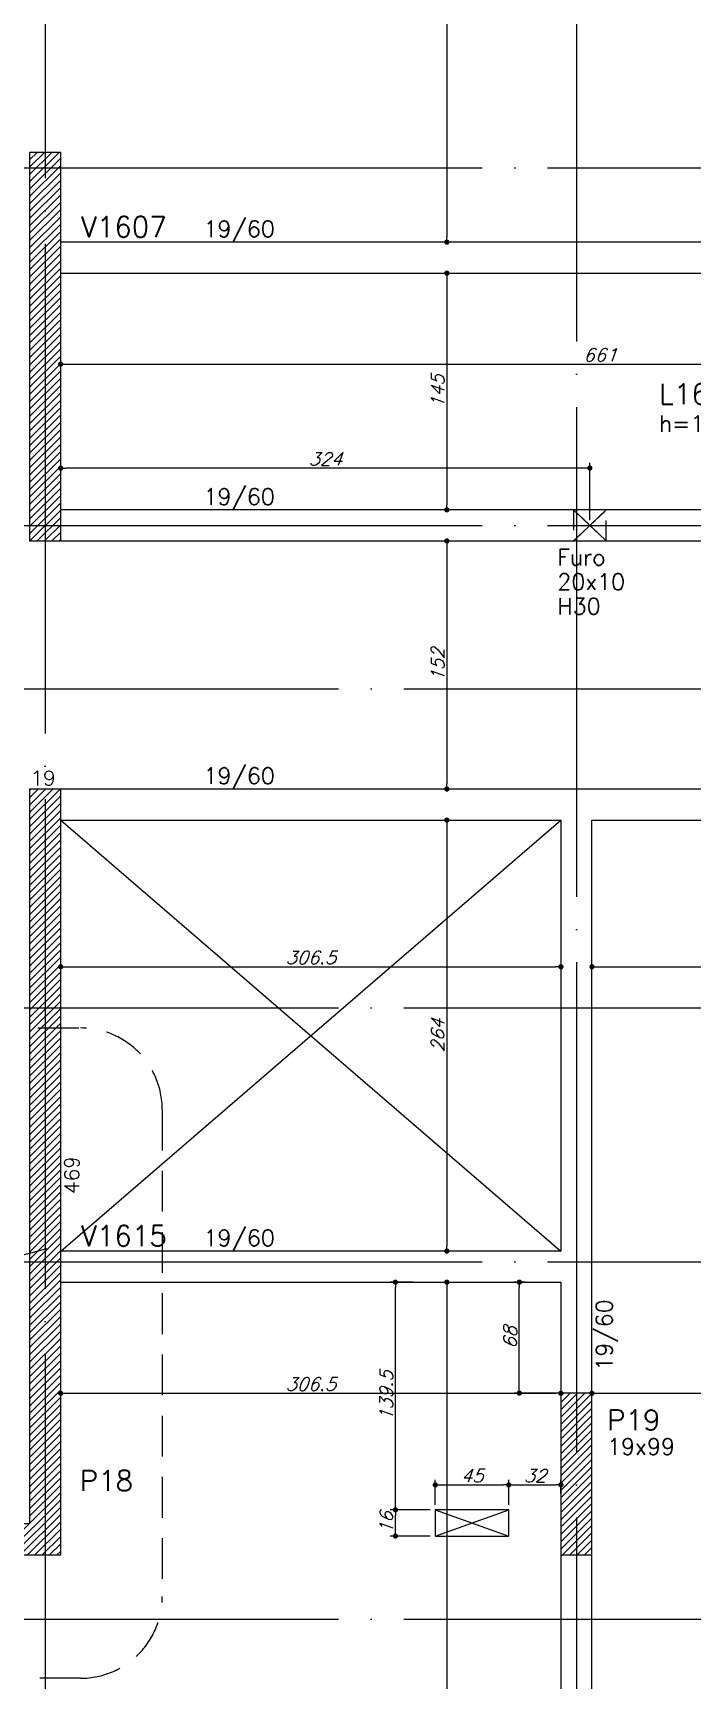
# Model space of a CAD drawing. Header units: millimetres. Extents: x -2368 to 4502, y -2283 to 2217.
# Drawn here: x 598 to 1002, y -52 to 957 of the extents above; entities that cross this region are included whole.
import ezdxf
from ezdxf.enums import TextEntityAlignment as Align

# ---------------------------------------------------------------- set-up
doc = ezdxf.new("R2010")
doc.units = ezdxf.units.MM
doc.header["$LTSCALE"] = 50
for name, pattern in [('DASHED', [0.75, 0.5, -0.25]), ('EIXO', [6.8, 6, -0.4, 0, -0.4]), ('HIDDEN', [0.375, 0.25, -0.125])]:
    doc.linetypes.add(name, pattern=pattern)
for name, color, linetype in [('F-AUX', 2, 'Continuous'), ('F-AUX-RED', 1, 'Continuous'), ('F-COTAS', 106, 'Continuous'), ('F-COTAS-FUROS', 50, 'Continuous'), ('F-COTAS-FUROS VIGA', 50, 'Continuous'), ('F-EIXO', 12, 'EIXO'), ('F-FURO-PAREDE', 2, 'HIDDEN'), ('F-FURO-PAREDE-TEXTOS', 2, 'Continuous'), ('F-LAJES-DIM', 2, 'Continuous'), ('F-LAJES-NOME', 4, 'Continuous'), ('F-PILARES-DIM', 172, 'Continuous'), ('F-PILARES-HACH', 174, 'Continuous'), ('F-PILARES-NOME', 170, 'Continuous'), ('F-PILARES-S', 170, 'Continuous'), ('F-TEXTO', 6, 'Continuous'), ('F-VIGAS', 3, 'Continuous'), ('F-VIGAS-DIM', 2, 'Continuous'), ('F-VIGAS-NOME', 4, 'Continuous'), ('F-VÃO', 1, 'Continuous')]:
    doc.layers.add(name, color=color, linetype=linetype)
doc.styles.add('CP-TEXT-INCL', font='romans.shx', dxfattribs={"oblique": 20})
doc.styles.add('MCP', font='romans.shx')
doc.styles.add('ROMANS', font='romans.shx')
doc.dimstyles.new('CP-COTAS-50', dxfattribs={"dimscale": 0.64, "dimtxt": 12.5, "dimasz": 5, "dimexe": 5, "dimexo": 5, "dimgap": 2.5, "dimtad": 1, "dimdec": 1, "dimdsep": 46, "dimtxsty": 'CP-TEXT-INCL', "dimblk1": 'DOT', "dimblk2": 'DOT', "dimsah": 1, "dimcen": 9, "dimclrd": 256, "dimclre": 256, "dimclrt": 256, "dimadec": 0, "dimazin": 0, "dimtfac": 1, "dimtdec": 1, "dimtmove": 2, "dimatfit": 3, "dimldrblk": 'DOT', "dimfxl": 0, "dimtolj": 1, "dimarcsym": 0})

# ---------------------------------------------------------------- blocks, each defined once
blk = doc.blocks.new('*U12')
at = {"layer": 'F-EIXO'}
blk.add_line((0, 0), (4857.5, 0), dxfattribs=at)
at = {"layer": 'F-TEXTO', "style": 'ROMANS'}
blk.add_attdef('EIXO', text='', height=17.5, dxfattribs=at).set_placement((-28.2, 0), align=Align.MIDDLE_CENTER)
blk = doc.blocks.new('*U13')
at = {"layer": 'F-EIXO'}
blk.add_line((0, 0), (4945.5, 0), dxfattribs=at)
at = {"layer": 'F-TEXTO', "style": 'ROMANS'}
blk.add_attdef('EIXO', text='', height=17.5, dxfattribs=at).set_placement((-28.2, 0), align=Align.MIDDLE_CENTER)
blk = doc.blocks.new('*U21')
at = {"layer": 'F-EIXO'}
blk.add_line((0, 0), (0, -2828.6), dxfattribs=at)
at = {"layer": 'F-TEXTO', "style": 'ROMANS'}
blk.add_attdef('EIXO', text='', height=17.5, rotation=360, dxfattribs=at).set_placement((0, 28.2), align=Align.MIDDLE_CENTER)
blk = doc.blocks.new('*U20')
at = {"layer": 'F-EIXO'}
blk.add_line((0, 0), (0, -2728.6), dxfattribs=at)
at = {"layer": 'F-TEXTO', "style": 'ROMANS'}
blk.add_attdef('EIXO', text='', height=17.5, rotation=360, dxfattribs=at).set_placement((0, 28.2), align=Align.MIDDLE_CENTER)
blk = doc.blocks.new('_DOT')
at = {"color": 0, "linetype": 'ByBlock'}
blk.add_line((-0.5, 0), (-1, 0), dxfattribs=at)
at = {"color": 0, "linetype": 'ByBlock', "const_width": 0.5}
blk.add_lwpolyline([(-0.25, 0, 1), (0.25, 0, 1)], format="xyb", close=True, dxfattribs=at)
blk = doc.blocks.new('*D36')
at = {"layer": 'DEFPOINTS', "color": 0, "transparency": 16777216}
for p in [(615, 123.4), (921.5, 123.4), (921.5, 123.4)]:
    blk.add_point(p, dxfattribs=at)
at = {"layer": 'F-COTAS', "lineweight": -2, "transparency": 16777216}
blk.add_line((618.2, 123.4), (918.3, 123.4), dxfattribs=at)
at = {"layer": 'F-COTAS', "lineweight": -2, "transparency": 16777216, "xscale": 3.2, "yscale": 3.2, "zscale": 3.2, "rotation": 180}
blk.add_blockref('_DOT', (615, 123.4), dxfattribs=at)
at = {"layer": 'F-COTAS', "lineweight": -2, "transparency": 16777216, "xscale": 3.2, "yscale": 3.2, "zscale": 3.2}
blk.add_blockref('_DOT', (921.5, 123.4), dxfattribs=at)
at = {"layer": 'F-COTAS', "transparency": 16777216, "insert": (768.2, 129), "char_height": 8, "attachment_point": 5, "style": 'CP-TEXT-INCL'}
blk.add_mtext('\\A1;306.5', dxfattribs=at)
blk = doc.blocks.new('*D37')
at = {"layer": 'DEFPOINTS', "color": 0, "transparency": 16777216}
for p in [(940.5, 123.4), (1276, 123.4), (1276, 123.4)]:
    blk.add_point(p, dxfattribs=at)
at = {"layer": 'F-COTAS', "lineweight": -2, "transparency": 16777216}
blk.add_line((943.7, 123.4), (1272.8, 123.4), dxfattribs=at)
at = {"layer": 'F-COTAS', "lineweight": -2, "transparency": 16777216, "xscale": 3.2, "yscale": 3.2, "zscale": 3.2, "rotation": 180}
blk.add_blockref('_DOT', (940.5, 123.4), dxfattribs=at)
at = {"layer": 'F-COTAS', "lineweight": -2, "transparency": 16777216, "xscale": 3.2, "yscale": 3.2, "zscale": 3.2}
blk.add_blockref('_DOT', (1276, 123.4), dxfattribs=at)
at = {"layer": 'F-COTAS', "transparency": 16777216, "insert": (1108.2, 129), "char_height": 8, "attachment_point": 5, "style": 'CP-TEXT-INCL'}
blk.add_mtext('\\A1;335.5', dxfattribs=at)
blk = doc.blocks.new('*D49')
at = {"layer": 'DEFPOINTS', "color": 0, "transparency": 16777216}
for p in [(615, 384.7), (921.5, 384.7), (921.5, 384.7)]:
    blk.add_point(p, dxfattribs=at)
at = {"layer": 'F-COTAS', "lineweight": -2, "transparency": 16777216}
blk.add_line((618.2, 384.7), (918.3, 384.7), dxfattribs=at)
at = {"layer": 'F-COTAS', "lineweight": -2, "transparency": 16777216, "xscale": 3.2, "yscale": 3.2, "zscale": 3.2, "rotation": 180}
blk.add_blockref('_DOT', (615, 384.7), dxfattribs=at)
at = {"layer": 'F-COTAS', "lineweight": -2, "transparency": 16777216, "xscale": 3.2, "yscale": 3.2, "zscale": 3.2}
blk.add_blockref('_DOT', (921.5, 384.7), dxfattribs=at)
at = {"layer": 'F-COTAS', "transparency": 16777216, "insert": (768.2, 390.3), "char_height": 8, "attachment_point": 5, "style": 'CP-TEXT-INCL'}
blk.add_mtext('\\A1;306.5', dxfattribs=at)
blk = doc.blocks.new('*D50')
at = {"layer": 'DEFPOINTS', "color": 0, "transparency": 16777216}
for p in [(940.5, 384.7), (1276, 384.7), (1276, 384.7)]:
    blk.add_point(p, dxfattribs=at)
at = {"layer": 'F-COTAS', "lineweight": -2, "transparency": 16777216}
blk.add_line((943.7, 384.7), (1272.8, 384.7), dxfattribs=at)
at = {"layer": 'F-COTAS', "lineweight": -2, "transparency": 16777216, "xscale": 3.2, "yscale": 3.2, "zscale": 3.2, "rotation": 180}
blk.add_blockref('_DOT', (940.5, 384.7), dxfattribs=at)
at = {"layer": 'F-COTAS', "lineweight": -2, "transparency": 16777216, "xscale": 3.2, "yscale": 3.2, "zscale": 3.2}
blk.add_blockref('_DOT', (1276, 384.7), dxfattribs=at)
at = {"layer": 'F-COTAS', "transparency": 16777216, "insert": (1108.2, 390.3), "char_height": 8, "attachment_point": 5, "style": 'CP-TEXT-INCL'}
blk.add_mtext('\\A1;335.5', dxfattribs=at)
blk = doc.blocks.new('*D59')
at = {"layer": 'DEFPOINTS', "color": 0, "transparency": 16777216}
for p in [(615, 753.8), (1276, 753.8), (1276, 753.8)]:
    blk.add_point(p, dxfattribs=at)
at = {"layer": 'F-COTAS', "lineweight": -2, "transparency": 16777216}
blk.add_line((618.2, 753.8), (1272.8, 753.8), dxfattribs=at)
at = {"layer": 'F-COTAS', "lineweight": -2, "transparency": 16777216, "xscale": 3.2, "yscale": 3.2, "zscale": 3.2, "rotation": 180}
blk.add_blockref('_DOT', (615, 753.8), dxfattribs=at)
at = {"layer": 'F-COTAS', "lineweight": -2, "transparency": 16777216, "xscale": 3.2, "yscale": 3.2, "zscale": 3.2}
blk.add_blockref('_DOT', (1276, 753.8), dxfattribs=at)
at = {"layer": 'F-COTAS', "transparency": 16777216, "insert": (945.5, 759.4), "char_height": 8, "attachment_point": 5, "style": 'CP-TEXT-INCL'}
blk.add_mtext('\\A1;661', dxfattribs=at)
blk = doc.blocks.new('*D98')
at = {"layer": 'DEFPOINTS', "color": 0, "transparency": 16777216}
for p in [(851.6, 1334), (851.6, 828.5), (851.6, 828.5)]:
    blk.add_point(p, dxfattribs=at)
at = {"layer": 'F-COTAS', "lineweight": -2, "transparency": 16777216}
blk.add_line((851.6, 1330.8), (851.6, 831.7), dxfattribs=at)
at = {"layer": 'F-COTAS', "lineweight": -2, "transparency": 16777216, "xscale": 3.2, "yscale": 3.2, "zscale": 3.2}
for p, rotation in [((851.6, 1334), 90), ((851.6, 828.5), 270)]:
    blk.add_blockref('_DOT', p, dxfattribs=dict(at, rotation=rotation))
at = {"layer": 'F-COTAS', "transparency": 16777216, "insert": (846, 1081.2), "char_height": 8, "attachment_point": 5, "rotation": 90, "style": 'CP-TEXT-INCL'}
blk.add_mtext('\\A1;505.5', dxfattribs=at)
blk = doc.blocks.new('*D99')
at = {"layer": 'DEFPOINTS', "color": 0, "transparency": 16777216}
for p in [(851.6, 809.5), (851.6, 664.5), (851.6, 664.5)]:
    blk.add_point(p, dxfattribs=at)
at = {"layer": 'F-COTAS', "lineweight": -2, "transparency": 16777216}
blk.add_line((851.6, 806.3), (851.6, 667.7), dxfattribs=at)
at = {"layer": 'F-COTAS', "lineweight": -2, "transparency": 16777216, "xscale": 3.2, "yscale": 3.2, "zscale": 3.2}
for p, rotation in [((851.6, 809.5), 90), ((851.6, 664.5), 270)]:
    blk.add_blockref('_DOT', p, dxfattribs=dict(at, rotation=rotation))
at = {"layer": 'F-COTAS', "transparency": 16777216, "insert": (846, 737), "char_height": 8, "attachment_point": 5, "rotation": 90, "style": 'CP-TEXT-INCL'}
blk.add_mtext('\\A1;145', dxfattribs=at)
blk = doc.blocks.new('*D100')
at = {"layer": 'DEFPOINTS', "color": 0, "transparency": 16777216}
for p in [(851.6, 645.5), (851.6, 493.5), (851.6, 493.5)]:
    blk.add_point(p, dxfattribs=at)
at = {"layer": 'F-COTAS', "lineweight": -2, "transparency": 16777216}
blk.add_line((851.6, 642.3), (851.6, 496.7), dxfattribs=at)
at = {"layer": 'F-COTAS', "lineweight": -2, "transparency": 16777216, "xscale": 3.2, "yscale": 3.2, "zscale": 3.2}
for p, rotation in [((851.6, 645.5), 90), ((851.6, 493.5), 270)]:
    blk.add_blockref('_DOT', p, dxfattribs=dict(at, rotation=rotation))
at = {"layer": 'F-COTAS', "transparency": 16777216, "insert": (846, 569.5), "char_height": 8, "attachment_point": 5, "rotation": 90, "style": 'CP-TEXT-INCL'}
blk.add_mtext('\\A1;152', dxfattribs=at)
blk = doc.blocks.new('*D101')
at = {"layer": 'DEFPOINTS', "color": 0, "transparency": 16777216}
for p in [(851.6, 474.5), (851.6, 210.5), (851.6, 210.5)]:
    blk.add_point(p, dxfattribs=at)
at = {"layer": 'F-COTAS', "lineweight": -2, "transparency": 16777216}
blk.add_line((851.6, 471.3), (851.6, 213.7), dxfattribs=at)
at = {"layer": 'F-COTAS', "lineweight": -2, "transparency": 16777216, "xscale": 3.2, "yscale": 3.2, "zscale": 3.2}
for p, rotation in [((851.6, 474.5), 90), ((851.6, 210.5), 270)]:
    blk.add_blockref('_DOT', p, dxfattribs=dict(at, rotation=rotation))
at = {"layer": 'F-COTAS', "transparency": 16777216, "insert": (846, 342.5), "char_height": 8, "attachment_point": 5, "rotation": 90, "style": 'CP-TEXT-INCL'}
blk.add_mtext('\\A1;264', dxfattribs=at)
blk = doc.blocks.new('*D102')
at = {"layer": 'DEFPOINTS', "color": 0, "transparency": 16777216}
for p in [(851.6, 191.5), (851.6, -475), (851.6, -475)]:
    blk.add_point(p, dxfattribs=at)
at = {"layer": 'F-COTAS', "lineweight": -2, "transparency": 16777216}
blk.add_line((851.6, 188.3), (851.6, -471.8), dxfattribs=at)
at = {"layer": 'F-COTAS', "lineweight": -2, "transparency": 16777216, "xscale": 3.2, "yscale": 3.2, "zscale": 3.2}
for p, rotation in [((851.6, 191.5), 90), ((851.6, -475), 270)]:
    blk.add_blockref('_DOT', p, dxfattribs=dict(at, rotation=rotation))
at = {"layer": 'F-COTAS', "transparency": 16777216, "insert": (846, -141.8), "char_height": 8, "attachment_point": 5, "rotation": 90, "style": 'CP-TEXT-INCL'}
blk.add_mtext('\\A1;666.5', dxfattribs=at)
blk = doc.blocks.new('*D145')
at = {"layer": 'DEFPOINTS', "color": 0, "transparency": 16777216}
for p in [(896, 191.5), (902.8, 191.5), (928.4, 123.5)]:
    blk.add_point(p, dxfattribs=at)
at = {"layer": 'F-COTAS', "lineweight": -2, "transparency": 16777216}
for p, q in [((899.6, 191.5), (892.8, 191.5)), ((896, 126.7), (896, 188.3)), ((925.2, 123.5), (892.8, 123.5))]:
    blk.add_line(p, q, dxfattribs=at)
at = {"layer": 'F-COTAS', "lineweight": -2, "transparency": 16777216, "xscale": 3.2, "yscale": 3.2, "zscale": 3.2}
for p, rotation in [((896, 191.5), 90), ((896, 123.5), 270)]:
    blk.add_blockref('_DOT', p, dxfattribs=dict(at, rotation=rotation))
at = {"layer": 'F-COTAS', "transparency": 16777216, "insert": (890.4, 157.5), "char_height": 8, "attachment_point": 5, "rotation": 90, "style": 'CP-TEXT-INCL'}
blk.add_mtext('\\A1;68', dxfattribs=at)
blk = doc.blocks.new('*U297')
at = {"layer": 'F-VÃO'}
for p, q in [((0, 0), (45, 16)), ((0, 16), (45, 0))]:
    blk.add_line(p, q, dxfattribs=at)
at = {"layer": 'F-VÃO', "color": 3}
blk.add_lwpolyline([(0, 0), (45, 0), (45, 16), (0, 16)], close=True, dxfattribs=at)
blk = doc.blocks.new('*D450')
at = {"layer": 'DEFPOINTS', "color": 0, "transparency": 16777216}
for p in [(889.5, 67.3), (844.5, 52), (889.5, 52)]:
    blk.add_point(p, dxfattribs=at)
at = {"layer": 'F-COTAS-FUROS', "lineweight": -2, "transparency": 16777216}
for p, q in [((844.5, 55.2), (844.5, 70.5)), ((847.7, 67.3), (886.3, 67.3)), ((889.5, 55.2), (889.5, 70.5))]:
    blk.add_line(p, q, dxfattribs=at)
at = {"layer": 'F-COTAS-FUROS', "lineweight": -2, "transparency": 16777216, "xscale": 3.2, "yscale": 3.2, "zscale": 3.2, "rotation": 180}
blk.add_blockref('_DOT', (844.5, 67.3), dxfattribs=at)
at = {"layer": 'F-COTAS-FUROS', "lineweight": -2, "transparency": 16777216, "xscale": 3.2, "yscale": 3.2, "zscale": 3.2}
blk.add_blockref('_DOT', (889.5, 67.3), dxfattribs=at)
at = {"layer": 'F-COTAS-FUROS', "transparency": 16777216, "insert": (867, 72.9), "char_height": 8, "attachment_point": 5, "style": 'CP-TEXT-INCL'}
blk.add_mtext('\\A1;45', dxfattribs=at)
blk = doc.blocks.new('*D451')
at = {"layer": 'DEFPOINTS', "color": 0, "transparency": 16777216}
for p in [(921.5, 67.3), (889.5, 52), (921.5, 58.8)]:
    blk.add_point(p, dxfattribs=at)
at = {"layer": 'F-COTAS-FUROS', "lineweight": -2, "transparency": 16777216}
for p, q in [((889.5, 55.2), (889.5, 70.5)), ((892.7, 67.3), (918.3, 67.3)), ((921.5, 62), (921.5, 70.5))]:
    blk.add_line(p, q, dxfattribs=at)
at = {"layer": 'F-COTAS-FUROS', "lineweight": -2, "transparency": 16777216, "xscale": 3.2, "yscale": 3.2, "zscale": 3.2, "rotation": 180}
blk.add_blockref('_DOT', (889.5, 67.3), dxfattribs=at)
at = {"layer": 'F-COTAS-FUROS', "lineweight": -2, "transparency": 16777216, "xscale": 3.2, "yscale": 3.2, "zscale": 3.2}
blk.add_blockref('_DOT', (921.5, 67.3), dxfattribs=at)
at = {"layer": 'F-COTAS-FUROS', "transparency": 16777216, "insert": (905.5, 72.9), "char_height": 8, "attachment_point": 5, "style": 'CP-TEXT-INCL'}
blk.add_mtext('\\A1;32', dxfattribs=at)
blk = doc.blocks.new('*D452')
at = {"layer": 'DEFPOINTS', "color": 0, "transparency": 16777216}
for p in [(820.1, 52), (844.5, 52), (844.5, 36)]:
    blk.add_point(p, dxfattribs=at)
at = {"layer": 'F-COTAS-FUROS', "lineweight": -2, "transparency": 16777216}
for p, q in [((841.3, 52), (816.9, 52)), ((820.1, 39.2), (820.1, 48.8)), ((841.3, 36), (816.9, 36))]:
    blk.add_line(p, q, dxfattribs=at)
at = {"layer": 'F-COTAS-FUROS', "lineweight": -2, "transparency": 16777216, "xscale": 3.2, "yscale": 3.2, "zscale": 3.2}
for p, rotation in [((820.1, 52), 90), ((820.1, 36), 270)]:
    blk.add_blockref('_DOT', p, dxfattribs=dict(at, rotation=rotation))
at = {"layer": 'F-COTAS-FUROS', "transparency": 16777216, "insert": (814.5, 44), "char_height": 8, "attachment_point": 5, "rotation": 90, "style": 'CP-TEXT-INCL'}
blk.add_mtext('\\A1;16', dxfattribs=at)
blk = doc.blocks.new('*D453')
at = {"layer": 'DEFPOINTS', "color": 0, "transparency": 16777216}
for p in [(820.1, 191.5), (834.1, 191.5), (844.5, 52)]:
    blk.add_point(p, dxfattribs=at)
at = {"layer": 'F-COTAS-FUROS', "lineweight": -2, "transparency": 16777216}
for p, q in [((830.9, 191.5), (816.9, 191.5)), ((820.1, 55.2), (820.1, 188.3)), ((841.3, 52), (816.9, 52))]:
    blk.add_line(p, q, dxfattribs=at)
at = {"layer": 'F-COTAS-FUROS', "lineweight": -2, "transparency": 16777216, "xscale": 3.2, "yscale": 3.2, "zscale": 3.2}
for p, rotation in [((820.1, 191.5), 90), ((820.1, 52), 270)]:
    blk.add_blockref('_DOT', p, dxfattribs=dict(at, rotation=rotation))
at = {"layer": 'F-COTAS-FUROS', "transparency": 16777216, "insert": (814.5, 121.8), "char_height": 8, "attachment_point": 5, "rotation": 90, "style": 'CP-TEXT-INCL'}
blk.add_mtext('\\A1;139.5', dxfattribs=at)
blk = doc.blocks.new('*D496')
at = {"layer": 'DEFPOINTS', "color": 0, "linetype": 'Continuous', "transparency": 16777216}
for p in [(615, 690.1), (615, 686.6), (939.2, 655)]:
    blk.add_point(p, dxfattribs=at)
at = {"layer": 'F-COTAS-FUROS VIGA', "linetype": 'Continuous', "lineweight": -2, "transparency": 16777216}
for p, q in [((615, 689.8), (615, 693.3)), ((936, 690.1), (618.2, 690.1)), ((939.2, 658.2), (939.2, 693.3))]:
    blk.add_line(p, q, dxfattribs=at)
at = {"layer": 'F-COTAS-FUROS VIGA', "linetype": 'Continuous', "lineweight": -2, "transparency": 16777216, "xscale": 3.2, "yscale": 3.2, "zscale": 3.2, "rotation": 180}
blk.add_blockref('_DOT', (615, 690.1), dxfattribs=at)
at = {"layer": 'F-COTAS-FUROS VIGA', "linetype": 'Continuous', "lineweight": -2, "transparency": 16777216, "xscale": 3.2, "yscale": 3.2, "zscale": 3.2}
blk.add_blockref('_DOT', (939.2, 690.1), dxfattribs=at)
at = {"layer": 'F-COTAS-FUROS VIGA', "linetype": 'Continuous', "transparency": 16777216, "insert": (777.1, 695.7), "char_height": 8, "attachment_point": 5, "style": 'CP-TEXT-INCL'}
blk.add_mtext('\\A1;324', dxfattribs=at)

msp = doc.modelspace()

# ---------------------------------------------------------------- hatches: boundary and pattern name
at = {"layer": 'F-COTAS'}
h = msp.add_hatch(dxfattribs=at)
h.set_pattern_fill('ANSI32', color=256)
h.paths.add_polyline_path([(624.97, 828.5), (687.173, 828.5), (687.173, 847.25), (624.97, 847.25)], flags=9)
h = msp.add_hatch(dxfattribs=at)
h.set_pattern_fill('ANSI32', color=256)
h.paths.add_polyline_path([(701.548, 824.482), (753.452, 824.482), (753.452, 847.339), (701.548, 847.339)], flags=9)
h = msp.add_hatch(dxfattribs=at)
h.set_pattern_fill('ANSI32', color=256)
h.paths.add_polyline_path([(980.759, 726.164), (1040.58, 726.164), (1040.58, 744.914), (980.759, 744.914)], flags=9)
h = msp.add_hatch(dxfattribs=at)
h.set_pattern_fill('ANSI32', color=256)
h.paths.add_polyline_path([(980.907, 709.789), (1023.05, 709.789), (1023.05, 724.789), (980.907, 724.789)], flags=9)
h = msp.add_hatch(dxfattribs=at)
h.set_pattern_fill('ANSI32', color=256)
h.paths.add_polyline_path([(701.548, 660.482), (753.452, 660.482), (753.452, 683.339), (701.548, 683.339)], flags=9)
h = msp.add_hatch(dxfattribs=at)
h.set_pattern_fill('ANSI32', color=256)
h.paths.add_polyline_path([(596.821, 493.5), (614.179, 493.5), (614.179, 507), (596.821, 507)], flags=9)
h = msp.add_hatch(dxfattribs=at)
h.set_pattern_fill('ANSI32', color=256)
h.paths.add_polyline_path([(701.548, 489.482), (753.452, 489.482), (753.452, 512.339), (701.548, 512.339)], flags=9)
h = msp.add_hatch(dxfattribs=at)
h.set_pattern_fill('ANSI32', color=256)
h.paths.add_polyline_path([(628.5, 244.536), (628.5, 271.75), (615, 271.75), (615, 244.536)], flags=9)
h = msp.add_hatch(dxfattribs=at)
h.set_pattern_fill('ANSI32', color=256)
h.paths.add_polyline_path([(624.97, 210.5), (687.173, 210.5), (687.173, 229.25), (624.97, 229.25)], flags=9)
h = msp.add_hatch(dxfattribs=at)
h.set_pattern_fill('ANSI32', color=256)
h.paths.add_polyline_path([(701.548, 206.482), (753.452, 206.482), (753.452, 229.339), (701.548, 229.339)], flags=9)
h = msp.add_hatch(dxfattribs=at)
h.set_pattern_fill('ANSI32', color=256)
h.paths.add_polyline_path([(960.143, 136.298), (960.143, 188.202), (937.286, 188.202), (937.286, 136.298)], flags=9)
h = msp.add_hatch(dxfattribs=at)
h.set_pattern_fill('ANSI32', color=256)
h.paths.add_polyline_path([(949.019, 97.648), (986.817, 97.648), (986.817, 116.398), (949.019, 116.398)], flags=9)
h = msp.add_hatch(dxfattribs=at)
h.set_pattern_fill('ANSI32', color=256)
h.paths.add_polyline_path([(950.12, 83.273), (996.549, 83.273), (996.549, 98.273), (950.12, 98.273)], flags=9)
h = msp.add_hatch(dxfattribs=at)
h.set_pattern_fill('ANSI32', color=256)
h.paths.add_polyline_path([(625.953, 60.546), (664.346, 60.546), (664.346, 79.296), (625.953, 79.296)], flags=9)
at = {"layer": 'F-PILARES-HACH', "linetype": 'Continuous'}
h = msp.add_hatch(dxfattribs=at)
h.set_pattern_fill('ANSI31', color=256, style=0)
h.paths.add_polyline_path([(596, 645.5), (615, 645.5), (615, 883.5), (596, 883.5)], flags=16)
h = msp.add_hatch(dxfattribs=at)
h.set_pattern_fill('ANSI31', color=256, style=0)
h.paths.add_polyline_path([(615, 24.5), (615, 493.5), (596, 493.5), (596, 43.5), (376, 43.5), (376, 24.5)], flags=16)
h = msp.add_hatch(dxfattribs=at)
h.set_pattern_fill('ANSI31', color=256, style=0)
h.paths.add_polyline_path([(921.5, 24.5), (940.5, 24.5), (940.5, 123.5), (921.5, 123.5)], flags=16)

# ---------------------------------------------------------------- linework, layer by layer
at = {"layer": 'F-AUX', "color": 1}
msp.add_lwpolyline([(462.149, 175.942), (529.891, 191.723), (531.216, 206.282), (538.234, 179.718), (539.559, 194.277), (606.808, 212.042)], dxfattribs=at)
at = {"layer": 'F-AUX-RED', "color": 4, "linetype": 'DASHED'}
msp.add_lwpolyline([(1.038, 347.176), (627.224, 347.176, -0.41421356), (677.224, 297.176), (677.224, -1.113, -0.41421356), (627.224, -51.113), (1.038, -51.113, -0.41421356), (-48.962, -1.113), (-48.962, 297.176, -0.41421356)], format="xyb", close=True, dxfattribs=at)
at = {"layer": 'F-FURO-PAREDE'}
msp.add_lwpolyline([(939.235, 655), (929.235, 645.5), (949.235, 645.5), (939.235, 655), (949.235, 645.5), (949.235, 664.5), (939.235, 655), (949.235, 664.5), (929.235, 664.5), (939.235, 655), (929.235, 664.5), (929.235, 645.5), (939.235, 655)], dxfattribs=at)
at = {"layer": 'F-PILARES-S', "linetype": 'Continuous'}
for points in [[(596, 645.5), (615, 645.5), (615, 883.5), (596, 883.5), (596, 645.5)], [(615, 24.5), (615, 493.5), (596, 493.5), (596, 43.5), (376, 43.5), (376, 24.5), (615, 24.5)], [(921.5, 24.5), (940.5, 24.5), (940.5, 123.5), (921.5, 123.5), (921.5, 24.5)]]:
    msp.add_lwpolyline(points, dxfattribs=at)
at = {"layer": 'F-VIGAS'}
for points in [[(1109, 828.5), (615, 828.5)], [(615, 809.5), (1118.5, 809.5)], [(1276, 664.5), (615, 664.5)], [(615, 645.5), (1276, 645.5)], [(931, 493.5), (615, 493.5)], [(1276, 493.5), (931, 493.5)], [(615, 474.5), (921.5, 474.5)], [(921.5, 474.5), (921.5, 210.5)], [(940.5, 474.5), (1276, 474.5)], [(940.5, 201), (940.5, 474.5)], [(921.5, 210.5), (615, 210.5)], [(940.5, 123.5), (940.5, 201)], [(615, 191.5), (921.5, 191.5)], [(921.5, 191.5), (921.5, 123.5)], [(921.5, 24.5), (921.5, -475)], [(940.5, -475), (940.5, 24.5)]]:
    msp.add_lwpolyline(points, dxfattribs=at)
at = {"layer": 'F-VÃO'}
for p, q in [((615, 210.5), (921.5, 474.5)), ((615, 474.5), (921.5, 210.5))]:
    msp.add_line(p, q, dxfattribs=at)

# ---------------------------------------------------------------- block references
at = {"layer": 'F-EIXO', "linetype": 'Continuous'}
for name, p in [('*U21', (605.5, 1847.82)), ('*U20', (931, 1747.82)), ('*U12', (-1807.517, 874)), ('*U12', (-1807.517, 655)), ('*U13', (-1895.471, 555)), ('*U13', (-1895.471, 359.5)), ('*U12', (-1807.517, 204)), ('*U13', (-1895.471, -15))]:
    msp.add_blockref(name, p, dxfattribs=at)
at = {"layer": 'F-VÃO'}
msp.add_blockref('*U297', (844.5, 36), dxfattribs=at)

# ---------------------------------------------------------------- texts
at = {"layer": 'F-FURO-PAREDE-TEXTOS', "linetype": 'Continuous', "style": 'MCP'}
for s, p in [('Furo', (919.235, 630.5)), ('20x10', (919.235, 615.5)), ('H30', (919.235, 600.5))]:
    msp.add_text(s, height=10, dxfattribs=at).set_placement(p)
at = {"layer": 'F-LAJES-DIM', "linetype": 'Continuous', "style": 'MCP'}
msp.add_text('h=12', height=10, dxfattribs=at).set_placement((981.503, 712.289))
at = {"layer": 'F-LAJES-NOME', "linetype": 'Continuous', "style": 'MCP'}
msp.add_text('L1612', height=12.5, dxfattribs=at).set_placement((981.503, 729.289))
at = {"layer": 'F-PILARES-DIM', "linetype": 'Continuous', "style": 'MCP'}
for s, height, p in [('19', 9, (596.5, 495.75)), ('19x99', 10, (949.763, 85.773))]:
    msp.add_text(s, height=height, dxfattribs=at).set_placement(p)
msp.add_text('469', height=9, rotation=90, dxfattribs=at).set_placement((626.25, 245.5))
at = {"layer": 'F-PILARES-NOME', "linetype": 'Continuous', "style": 'MCP'}
for s, p in [('P19', (949.763, 100.773)), ('P18', (626.697, 63.671))]:
    msp.add_text(s, height=12.5, dxfattribs=at).set_placement(p)
at = {"layer": 'F-VIGAS-DIM', "linetype": 'Continuous', "style": 'MCP'}
for p in [(702.5, 831.625), (702.5, 667.625), (702.5, 496.625), (702.5, 213.625)]:
    msp.add_text('19/60', height=10, dxfattribs=at).set_placement(p)
msp.add_text('19/60', height=10, rotation=90, dxfattribs=at).set_placement((953, 137.25))
at = {"layer": 'F-VIGAS-NOME', "linetype": 'Continuous', "style": 'MCP'}
for s, p in [('V1607', (627.5, 831.625)), ('V1615', (627.5, 213.625))]:
    msp.add_text(s, height=12.5, dxfattribs=at).set_placement(p)

# ---------------------------------------------------------------- dimensions: what is measured, and where the dimension line sits
at = {"layer": 'F-COTAS'}
for base, p1, p2, angle, picture, middle in [((851.598, 828.5), (851.598, 1334), (851.598, 828.5), 90, '*D98', (845.998, 1081.25)), ((851.598, 664.5), (851.598, 809.5), (851.598, 664.5), 90, '*D99', (845.998, 737)), ((1276, 753.767), (615, 753.767), (1276, 753.767), 180, '*D59', (945.5, 759.367)), ((851.598, 493.5), (851.598, 645.5), (851.598, 493.5), 90, '*D100', (845.998, 569.5)), ((851.598, 210.5), (851.598, 474.5), (851.598, 210.5), 90, '*D101', (845.998, 342.5)), ((921.5, 384.7), (615, 384.7), (921.5, 384.7), 180, '*D49', (768.25, 390.3)), ((1276, 384.7), (940.5, 384.7), (1276, 384.7), 180, '*D50', (1108.25, 390.3)), ((851.598, -475), (851.598, 191.5), (851.598, -475), 90, '*D102', (845.998, -141.75)), ((895.999, 191.5), (928.373, 123.5), (902.802, 191.5), 90, '*D145', (890.399, 157.5)), ((921.5, 123.375), (615, 123.375), (921.5, 123.375), 180, '*D36', (768.25, 128.975)), ((1276, 123.375), (940.5, 123.375), (1276, 123.375), 180, '*D37', (1108.25, 128.975))]:
    dim = msp.add_linear_dim(base=base, p1=p1, p2=p2, angle=angle, dimstyle='CP-COTAS-50', dxfattribs=at)
    dim.commit()
    dim.dimension.update_dxf_attribs({"geometry": picture, "text_midpoint": middle})
at = {"layer": 'F-COTAS-FUROS'}
for base, p1, p2, picture, middle in [((820.081, 191.5), (844.5, 52), (834.103, 191.5), '*D453', (814.481, 121.75)), ((820.081, 52), (844.5, 36), (844.5, 52), '*D452', (814.481, 44))]:
    dim = msp.add_linear_dim(base=base, p1=p1, p2=p2, angle=90, dimstyle='CP-COTAS-50', override={"dimfxl": 7.5}, dxfattribs=at)
    dim.commit()
    dim.dimension.update_dxf_attribs({"geometry": picture, "text_midpoint": middle})
for base, p1, p2, picture, middle in [((889.5, 67.269), (844.5, 52), (889.5, 52), '*D450', (867, 72.869)), ((921.5, 67.269), (889.5, 52), (921.5, 58.822), '*D451', (905.5, 72.869))]:
    dim = msp.add_linear_dim(base=base, p1=p1, p2=p2, dimstyle='CP-COTAS-50', override={"dimfxl": 7.5}, dxfattribs=at)
    dim.commit()
    dim.dimension.update_dxf_attribs({"geometry": picture, "text_midpoint": middle})
at = {"layer": 'F-COTAS-FUROS VIGA', "linetype": 'Continuous'}
dim = msp.add_linear_dim(base=(615, 690.115), p1=(939.235, 655), p2=(615, 686.58), dimstyle='CP-COTAS-50', override={"dimdec": 0, "dimfxl": 7.5}, dxfattribs=at)
dim.commit()
dim.dimension.update_dxf_attribs({"geometry": '*D496', "text_midpoint": (777.118, 695.715)})

doc.saveas('drawing.dxf')
